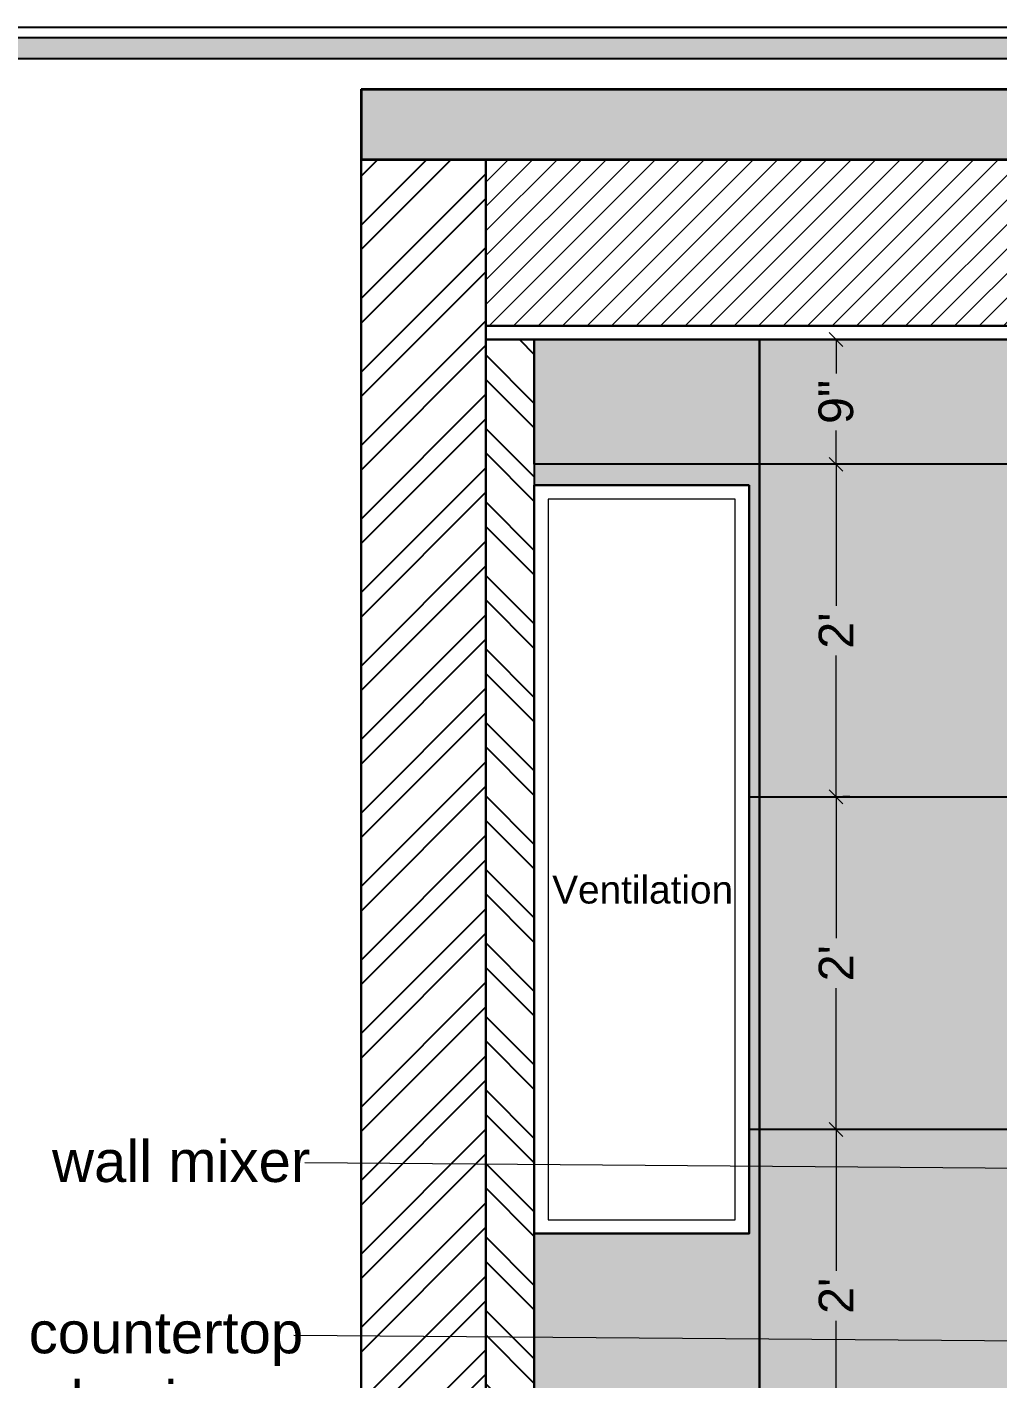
# Model space of a CAD drawing. Header units: millimetres. Extents: x 56222 to 3066687, y -650199 to -121287.
# Drawn here: x 150234.4 to 150304.5, y -182784.2 to -182686.6 of the extents above; entities that cross this region are included whole.
import ezdxf

# ---------------------------------------------------------------- set-up
doc = ezdxf.new("R2010")
doc.units = ezdxf.units.MM
doc.header["$MEASUREMENT"] = 0
doc.header["$PDMODE"] = 35
doc.layers.get('Defpoints').update_dxf_attribs({"color": 220})
for name, color, linetype, lineweight in [('dim05', 1, 'Continuous', 13), ('Electrical', 84, 'Continuous', 30), ('LABALLING', 1, 'Continuous', 25), ('NAME PLATE', 7, 'Continuous', 25), ('wall', 7, 'Continuous', 30), ('XX~SLAB ( BEAM )~ ( DIM )', 7, 'Continuous', 9)]:
    doc.layers.add(name, color=color, linetype=linetype, lineweight=lineweight)
doc.layers.add('hatch', color=253, linetype='Continuous', lineweight=0, transparency=0.4)
doc.styles.add('Aerial', font='arial.ttf')
doc.styles.add('Arial', font='arial.ttf')
doc.styles.get("Standard").update_dxf_attribs({"font": 'arial.ttf', "height": 6})
doc.dimstyles.new('ISO-25', dxfattribs={"dimtxt": 2.5, "dimasz": 1, "dimexe": 0.5, "dimexo": 1, "dimtad": 0, "dimdec": 1, "dimlunit": 4, "dimtxsty": 'Standard', "dimblk": 'OBLIQUE', "dimcen": 2.5, "dimclrd": 1, "dimclre": 1, "dimclrt": 5, "dimadec": 0, "dimazin": 0, "dimtfac": 1, "dimtdec": 1, "dimtmove": 0, "dimatfit": 3, "dimfxl": 1, "dimlwd": -1, "dimarcsym": 0})
doc.dimstyles.new('NEW ', dxfattribs={"dimtxt": 3, "dimasz": 2, "dimexe": 1, "dimexo": 1, "dimgap": 0.089996, "dimtad": 0, "dimtoh": 1, "dimzin": 3, "dimdsep": 46, "dimlunit": 4, "dimtxsty": 'Aerial', "dimblk": 'OBLIQUE', "dimcen": 0.089996, "dimdle": 1, "dimclrd": 252, "dimclre": 252, "dimclrt": 7, "dimadec": 0, "dimazin": 1, "dimtfac": 1, "dimtdec": 0, "dimtofl": 0, "dimtmove": 1, "dimatfit": 3, "dimldrblk": 'OBLIQUE', "dimfxl": 1, "dimtolj": 1, "dimtzin": 0, "dimlwd": 5, "dimlwe": 5, "dimarcsym": 0})

# ---------------------------------------------------------------- blocks, each defined once
blk = doc.blocks.new('_Oblique')
at = {"layer": 'wall', "color": 0, "lineweight": -2}
blk.add_line((-0.5, -0.5), (0.5, 0.5), dxfattribs=at)
blk = doc.blocks.new('*D1312')
at = {"layer": 'Defpoints', "color": 0, "lineweight": 25, "transparency": 16777216}
for p in [(150292.771, -182766.151), (150292.771, -182766.151), (150292.771, -182790.151)]:
    blk.add_point(p, dxfattribs=at)
at = {"layer": 'dim05', "color": 1, "linetype": 'Continuous', "transparency": 16777216}
for p, q in [((150292.771, -182766.151), (150292.771, -182776.355)), ((150292.771, -182790.151), (150292.771, -182779.948))]:
    blk.add_line(p, q, dxfattribs=at)
at = {"layer": 'dim05', "color": 1, "linetype": 'Continuous', "lineweight": -2, "transparency": 16777216}
for p, q in [((150293.771, -182766.151), (150293.271, -182766.151)), ((150293.771, -182790.151), (150293.271, -182790.151))]:
    blk.add_line(p, q, dxfattribs=at)
at = {"layer": 'dim05', "color": 1, "transparency": 16777216}
for p, rotation in [((150292.771, -182766.151), 90), ((150292.771, -182790.151), 270)]:
    blk.add_blockref('_Oblique', p, dxfattribs=dict(at, rotation=rotation))
at = {"layer": 'dim05', "color": 5, "lineweight": 25, "transparency": 16777216, "insert": (150292.771, -182778.151), "char_height": 2.5, "attachment_point": 5, "rotation": 90, "style": 'Arial'}
blk.add_mtext("2'", dxfattribs=at)
blk = doc.blocks.new('*D1313')
at = {"layer": 'Defpoints', "color": 0, "lineweight": 25, "transparency": 16777216}
for p in [(150292.771, -182742.151), (150292.771, -182742.151), (150292.771, -182766.151)]:
    blk.add_point(p, dxfattribs=at)
at = {"layer": 'dim05', "color": 1, "linetype": 'Continuous', "transparency": 16777216}
for p, q in [((150292.771, -182742.151), (150292.771, -182752.355)), ((150292.771, -182766.151), (150292.771, -182755.948))]:
    blk.add_line(p, q, dxfattribs=at)
at = {"layer": 'dim05', "color": 1, "linetype": 'Continuous', "lineweight": -2, "transparency": 16777216}
for p, q in [((150293.771, -182742.151), (150293.271, -182742.151)), ((150293.771, -182766.151), (150293.271, -182766.151))]:
    blk.add_line(p, q, dxfattribs=at)
at = {"layer": 'dim05', "color": 1, "transparency": 16777216}
for p, rotation in [((150292.771, -182742.151), 90), ((150292.771, -182766.151), 270)]:
    blk.add_blockref('_Oblique', p, dxfattribs=dict(at, rotation=rotation))
at = {"layer": 'dim05', "color": 5, "lineweight": 25, "transparency": 16777216, "insert": (150292.771, -182754.151), "char_height": 2.5, "attachment_point": 5, "rotation": 90, "style": 'Arial'}
blk.add_mtext("2'", dxfattribs=at)
blk = doc.blocks.new('*D1314')
at = {"layer": 'Defpoints', "color": 0, "lineweight": 25, "transparency": 16777216}
for p in [(150292.771, -182718.151), (150292.771, -182718.151), (150292.771, -182742.151)]:
    blk.add_point(p, dxfattribs=at)
at = {"layer": 'dim05', "color": 1, "linetype": 'Continuous', "transparency": 16777216}
for p, q in [((150292.771, -182718.151), (150292.771, -182728.355)), ((150292.771, -182742.151), (150292.771, -182731.948))]:
    blk.add_line(p, q, dxfattribs=at)
at = {"layer": 'dim05', "color": 1, "linetype": 'Continuous', "lineweight": -2, "transparency": 16777216}
for p, q in [((150293.771, -182718.151), (150293.271, -182718.151)), ((150293.771, -182742.151), (150293.271, -182742.151))]:
    blk.add_line(p, q, dxfattribs=at)
at = {"layer": 'dim05', "color": 1, "transparency": 16777216}
for p, rotation in [((150292.771, -182718.151), 90), ((150292.771, -182742.151), 270)]:
    blk.add_blockref('_Oblique', p, dxfattribs=dict(at, rotation=rotation))
at = {"layer": 'dim05', "color": 5, "lineweight": 25, "transparency": 16777216, "insert": (150292.771, -182730.151), "char_height": 2.5, "attachment_point": 5, "rotation": 90, "style": 'Arial'}
blk.add_mtext("2'", dxfattribs=at)
blk = doc.blocks.new('*D1315')
at = {"layer": 'Defpoints', "color": 0, "lineweight": 25, "transparency": 16777216}
for p in [(150292.771, -182709.151), (150292.771, -182709.151), (150292.771, -182718.151)]:
    blk.add_point(p, dxfattribs=at)
at = {"layer": 'dim05', "color": 1, "linetype": 'Continuous', "transparency": 16777216}
for p, q in [((150292.771, -182709.151), (150292.771, -182711.589)), ((150292.771, -182718.151), (150292.771, -182715.713))]:
    blk.add_line(p, q, dxfattribs=at)
at = {"layer": 'dim05', "color": 1, "linetype": 'Continuous', "lineweight": -2, "transparency": 16777216}
for p, q in [((150293.771, -182709.151), (150293.271, -182709.151)), ((150293.771, -182718.151), (150293.271, -182718.151))]:
    blk.add_line(p, q, dxfattribs=at)
at = {"layer": 'dim05', "color": 1, "transparency": 16777216}
for p, rotation in [((150292.771, -182709.151), 90), ((150292.771, -182718.151), 270)]:
    blk.add_blockref('_Oblique', p, dxfattribs=dict(at, rotation=rotation))
at = {"layer": 'dim05', "color": 5, "lineweight": 25, "transparency": 16777216, "insert": (150292.771, -182713.651), "char_height": 2.5, "attachment_point": 5, "rotation": 90, "style": 'Arial'}
blk.add_mtext('9"', dxfattribs=at)

msp = doc.modelspace()

# ---------------------------------------------------------------- hatches: boundary and pattern name
at = {"layer": 'hatch'}
h = msp.add_hatch(dxfattribs=at)
h.set_pattern_fill('AR-CONC', color=256, scale=0.5)
h.set_pattern_definition([(50, (4475.9137, -4633.3307), (3.586300913, -0.313760675), [0.375, -4.125]), (355, (4475.9137, -4633.3307), (-0.69375667, 3.76096067), [0.3, -3.3]), (100.4514445, (4476.2126, -4633.357), (2.892544234, 3.447199955), [0.31870096, -3.50571056]), (46.1842, (4475.9137, -4632.3307), (5.33620665, -0.8275964), [0.5625, -6.1875]), (96.6356355, (4476.3584, -4632.3997), (4.67330973, 4.870593), [0.47805171, -5.2585688]), (351.184164, (4475.914, -4632.3307), (4.67330973, 4.870593), [0.45, -4.95]), (21, (4476.4137, -4632.5807), (2.98453526, -2.013094453), [0.375, -4.125]), (326, (4476.4137, -4632.5807), (1.21657666, 3.625750225), [0.3, -3.3]), (71.4514447, (4476.6625, -4632.7485), (4.201111884, 1.612655764), [0.31870095, -3.50571056]), (37.5, (4475.9137, -4633.3307), (0.0607992766, 1.664469269), [0, -3.26, 0, -3.35, 0, -3.3125]), (7.5, (4475.9137, -4633.3307), (1.315347687, 1.97205856), [0, -1.91, 0, -3.185, 0, -1.2625]), (327.5, (4474.7987, -4633.3307), (2.669112181, -0.112774359), [0, -1.25, 0, -3.9, 0, -5.175]), (317.5, (4474.2987, -4633.3307), (2.915930847, 0.500524912), [0, -1.625, 0, -2.59, 0, -3.675])])
h.paths.add_polyline_path([(150363.501, -182696.151), (150363.501, -182691.091), (150258.501, -182691.091), (150258.501, -182696.151)])
at = {"layer": 'hatch', "linetype": 'Continuous', "lineweight": 25}
h = msp.add_hatch(dxfattribs=at)
h.set_pattern_fill('ANSI32', color=256, scale=10, style=0)
h.set_pattern_definition([(45, (758.213, 485.493), (-2.65165043, 2.65165043), []), (45, (759.9806, 485.493), (-2.65165043, 2.65165043), [])])
h.paths.add_polyline_path([(150267.501, -182696.151), (150258.501, -182696.151), (150258.501, -182817.151), (150267.501, -182817.151)])
h.paths.add_polyline_path([(150359.001, -182817.151), (150363.501, -182817.151), (150363.501, -182696.151), (150359.001, -182696.151)])
at = {"layer": 'hatch'}
h = msp.add_hatch(dxfattribs=at)
h.set_pattern_fill('ANSI31', color=6, scale=10)
h.set_pattern_definition([(45, (4475.9137, -4627.3908), (-0.8838834765, 0.8838834765), [])])
h.paths.add_polyline_path([(150359.001, -182708.151), (150359.001, -182696.151), (150267.501, -182696.151), (150267.501, -182708.151)])
at = {"layer": 'hatch', "linetype": 'Continuous', "lineweight": 25}
h = msp.add_hatch(dxfattribs=at)
h.set_pattern_fill('ANSI32', color=256, scale=10, angle=90, style=0)
h.set_pattern_definition([(135, (1074.8518, 713.421), (-2.65165043, -2.65165043), []), (135, (1074.8518, 715.189), (-2.65165043, -2.65165043), [])])
h.paths.add_polyline_path([(150267.501, -182814.151), (150271.001, -182814.151), (150271.001, -182709.151), (150267.501, -182709.151)])
at = {"layer": 'NAME PLATE', "true_color": 0xd39e00}
h = msp.add_hatch(color=42, dxfattribs=at)
h.paths.add_polyline_path([(150212.672, -182687.356), (150212.672, -182839.278), (150428.509, -182839.278), (150428.509, -182687.356)])
h.paths.add_polyline_path([(150214.187, -182688.871), (150426.994, -182688.871), (150426.994, -182837.763), (150214.187, -182837.763)], flags=16)
at = {"layer": 'XX~SLAB ( BEAM )~ ( DIM )', "linetype": 'Continuous', "lineweight": 25, "true_color": 0x465e1c, "transparency": 33554556}
h = msp.add_hatch(color=69, dxfattribs=at)
h.dxf.hatch_style = 1
h.paths.add_polyline_path([(150327.501, -182790.151), (150311.251, -182790.151), (150311.251, -182814.151), (150327.501, -182814.151)])
h.paths.add_polyline_path([(150327.501, -182766.151), (150311.251, -182766.151), (150311.251, -182790.151), (150327.501, -182790.151)])
h.paths.add_polyline_path([(150327.501, -182742.151), (150311.251, -182742.151), (150311.251, -182766.151), (150327.501, -182766.151)])
h.paths.add_polyline_path([(150327.501, -182718.151), (150311.251, -182718.151), (150311.251, -182742.151), (150327.501, -182742.151)])
h.paths.add_polyline_path([(150327.501, -182709.151), (150311.251, -182709.151), (150311.251, -182718.151), (150327.501, -182718.151)])
h.paths.add_polyline_path([(150311.251, -182709.151), (150287.251, -182709.151), (150287.251, -182718.151), (150311.251, -182718.151)])
h.paths.add_polyline_path([(150311.251, -182718.151), (150287.251, -182718.151), (150287.251, -182742.151), (150311.251, -182742.151)])
h.paths.add_polyline_path([(150311.251, -182742.151), (150287.251, -182742.151), (150287.251, -182766.151), (150311.251, -182766.151)])
h.paths.add_polyline_path([(150311.251, -182766.151), (150287.251, -182766.151), (150287.251, -182790.151), (150311.251, -182790.151)])
h.paths.add_polyline_path([(150311.251, -182790.151), (150287.251, -182790.151), (150287.251, -182814.151), (150311.251, -182814.151)])
h.paths.add_polyline_path([(150287.251, -182790.151), (150271.001, -182790.151), (150271.001, -182814.151), (150287.251, -182814.151)])
h.paths.add_polyline_path([(150287.251, -182766.151), (150286.501, -182766.151), (150286.501, -182773.663), (150271.001, -182773.663), (150271.001, -182790.151), (150287.251, -182790.151)])
h.paths.add_polyline_path([(150271.001, -182773.663), (150271.001, -182773.663), (150271.001, -182790.151), (150271.001, -182790.151)])
h.paths.add_polyline_path([(150271.001, -182790.151), (150271.001, -182790.151), (150271.001, -182814.151), (150271.001, -182814.151)])
h.paths.add_polyline_path([(150287.251, -182718.151), (150271.001, -182718.151), (150271.001, -182719.663), (150285.19, -182719.663), (150286.501, -182719.663), (150286.501, -182742.151), (150287.251, -182742.151)])
h.paths.add_polyline_path([(150271.001, -182718.151), (150271.001, -182718.151), (150271.001, -182719.663), (150271.001, -182719.663)])
h.paths.add_polyline_path([(150287.251, -182709.151), (150271.001, -182709.151), (150271.001, -182718.151), (150287.251, -182718.151)])
h.paths.add_polyline_path([(150271.001, -182709.151), (150271.001, -182709.151), (150271.001, -182718.151), (150271.001, -182718.151)])
h = msp.add_hatch(color=69, dxfattribs=at)
h.dxf.hatch_style = 1
h.paths.add_polyline_path([(150287.251, -182742.151), (150286.501, -182742.151), (150286.501, -182766.151), (150287.251, -182766.151)])

# ---------------------------------------------------------------- linework, layer by layer
at = {"color": 6, "lineweight": 30}
for p, q in [((150267.501, -182708.151), (150359.001, -182708.151)), ((150267.501, -182709.151), (150359.001, -182709.151))]:
    msp.add_line(p, q, dxfattribs=at)
at = {"layer": 'dim05', "color": 1, "lineweight": 35}
for p, q in [((150258.501, -182691.091), (150363.501, -182691.091)), ((150258.501, -182691.091), (150258.501, -182696.151)), ((150258.501, -182696.151), (150363.501, -182696.151))]:
    msp.add_line(p, q, dxfattribs=at)
at = {"layer": 'NAME PLATE', "color": 42, "true_color": 0xd39e00}
for points in [[(150211.915, -182686.598), (150429.267, -182686.598), (150429.267, -182840.036), (150211.915, -182840.036)], [(150212.672, -182687.356), (150428.509, -182687.356), (150428.509, -182839.278), (150212.672, -182839.278)], [(150214.187, -182688.871), (150426.994, -182688.871), (150426.994, -182837.763), (150214.187, -182837.763)]]:
    msp.add_lwpolyline(points, close=True, dxfattribs=at)
at = {"layer": 'wall', "lineweight": 30}
for p, q in [((150258.501, -182696.151), (150258.501, -182817.151)), ((150267.501, -182696.151), (150267.501, -182817.151))]:
    msp.add_line(p, q, dxfattribs=at)
msp.add_lwpolyline([(150286.501, -182719.663), (150271.001, -182719.663), (150271.001, -182773.663), (150286.501, -182773.663)], close=True, dxfattribs=at)
at = {"layer": 'wall', "lineweight": 5}
msp.add_lwpolyline([(150285.501, -182720.663), (150272.001, -182720.663), (150272.001, -182772.663), (150285.501, -182772.663)], close=True, dxfattribs=at)
at = {"layer": 'XX~SLAB ( BEAM )~ ( DIM )', "linetype": 'Continuous', "lineweight": 25}
msp.add_lwpolyline([(150267.501, -182709.151), (150271.001, -182709.151), (150271.001, -182814.151), (150267.501, -182814.151)], close=True, dxfattribs=at)
at = {"layer": 'XX~SLAB ( BEAM )~ ( DIM )', "color": 85, "lineweight": 25, "true_color": 0x689457}
for points in [[(150271.001, -182709.151), (150287.251, -182709.151), (150287.251, -182718.151), (150271.001, -182718.151)], [(150271.001, -182709.151), (150271.001, -182709.151), (150271.001, -182718.151), (150271.001, -182718.151)], [(150287.251, -182709.151), (150311.251, -182709.151), (150311.251, -182718.151), (150287.251, -182718.151)], [(150287.251, -182742.151), (150311.251, -182742.151), (150311.251, -182718.151), (150287.251, -182718.151)], [(150287.251, -182742.151), (150311.251, -182742.151), (150311.251, -182766.151), (150287.251, -182766.151)], [(150287.251, -182790.151), (150311.251, -182790.151), (150311.251, -182766.151), (150287.251, -182766.151)]]:
    msp.add_lwpolyline(points, close=True, dxfattribs=at)
for points in [[(150286.501, -182742.151), (150287.251, -182742.151), (150287.251, -182718.151), (150271.001, -182718.151), (150271.001, -182719.663)], [(150271.001, -182718.151), (150271.001, -182718.151), (150271.001, -182719.663)], [(150285.19, -182719.663), (150271.001, -182719.663), (150271.001, -182766.907)], [(150286.501, -182742.151), (150287.251, -182742.151), (150287.251, -182766.151), (150286.501, -182766.151)], [(150271.001, -182773.663), (150271.001, -182790.151), (150287.251, -182790.151), (150287.251, -182766.151), (150286.501, -182766.151)], [(150271.001, -182773.663), (150271.001, -182790.151), (150271.001, -182790.151), (150271.001, -182773.663)]]:
    msp.add_lwpolyline(points, dxfattribs=at)

# ---------------------------------------------------------------- texts
at = {"layer": 'Electrical', "color": 240, "true_color": 0xed1f24, "transparency": 33554687}
msp.add_text('Ventilation', height=2, dxfattribs=at).set_placement((150272.295, -182749.844))
at = {"layer": 'LABALLING', "lineweight": 5, "ltscale": 4, "insert": (150236.212, -182766.939), "char_height": 3, "attachment_point": 1}
msp.add_mtext('wall mixer', dxfattribs=at)
at = {"layer": 'LABALLING', "lineweight": 5, "ltscale": 4, "insert": (150231.728, -182779.3), "char_height": 3, "width": 22.60287, "attachment_point": 1}
msp.add_mtext('\\pxqr;countertop\\Pbasin_as per selection', dxfattribs=at)

# ---------------------------------------------------------------- dimensions: what is measured, and where the dimension line sits
at = {"layer": 'dim05', "color": 27, "lineweight": 25, "true_color": 0x7d5120}
for base, p1, p2, picture, middle in [((150292.771, -182709.151), (150292.771, -182718.151), (150292.771, -182709.151), '*D1315', (150292.771, -182713.651)), ((150292.771, -182718.151), (150292.771, -182742.151), (150292.771, -182718.151), '*D1314', (150292.771, -182730.151)), ((150292.771, -182742.151), (150292.771, -182766.151), (150292.771, -182742.151), '*D1313', (150292.771, -182754.151)), ((150292.771, -182766.151), (150292.771, -182790.151), (150292.771, -182766.151), '*D1312', (150292.771, -182778.151))]:
    dim = msp.add_linear_dim(base=base, p1=p1, p2=p2, angle=90, dimstyle='ISO-25', override={"dimdec": 2, "dimtxsty": 'Arial', "dimtmove": 1}, dxfattribs=at)
    dim.commit()
    dim.dimension.update_dxf_attribs({"geometry": picture, "text_midpoint": middle})

# ---------------------------------------------------------------- leaders
at = {"layer": 'LABALLING', "lineweight": 5, "ltscale": 2}
for points in [[(150342.555, -182769.246), (150254.451, -182768.565)], [(150334.039, -182781.624), (150253.642, -182781.003)]]:
    msp.add_leader(points, dimstyle='NEW ', override={"dimexe": 7, "dimexo": 7, "dimclrd": 1, "dimfxl": 200, "dimfxlon": 1, "dimarcsym": 2}, dxfattribs=at)

doc.saveas('drawing.dxf')
